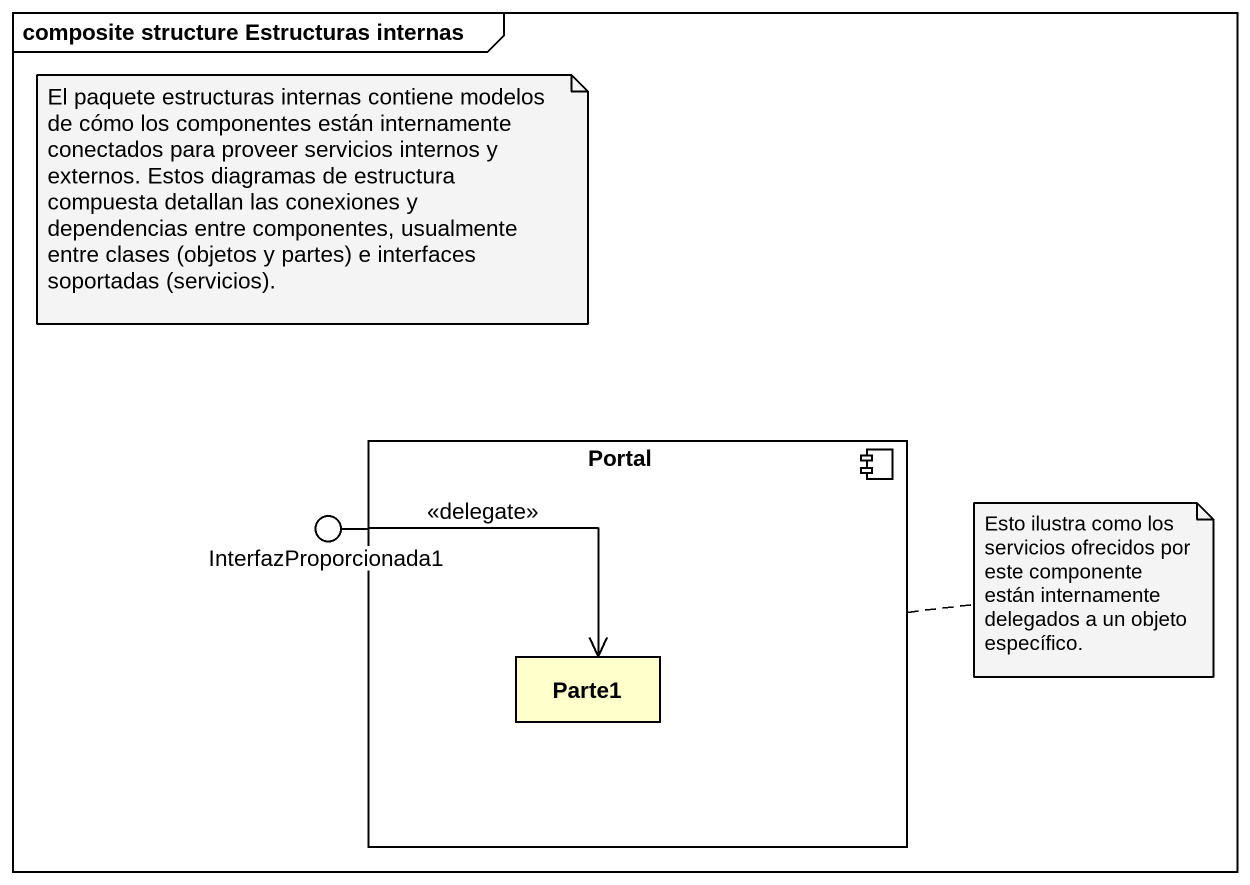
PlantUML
@startuml
mainframe composite structure Estructuras internas
component Portal {
  rectangle Parte1
}
() InterfazProporcionada1
Portal -left- InterfazProporcionada1
InterfazProporcionada1 --> Parte1 : <<delegate>>
note as N1
  El paquete estructuras internas contiene modelos de cómo los componentes están internamente conectados para proveer servicios internos y externos. Estos diagramas de estructura compuesta detallan las conexiones y dependencias entre componentes, usualmente entre clases (objetos y partes) e interfaces soportadas (servicios).
end note
note right of Portal : Esto ilustra como los servicios ofrecidos por este componente están internamente delegados a un objeto específico.
@enduml
